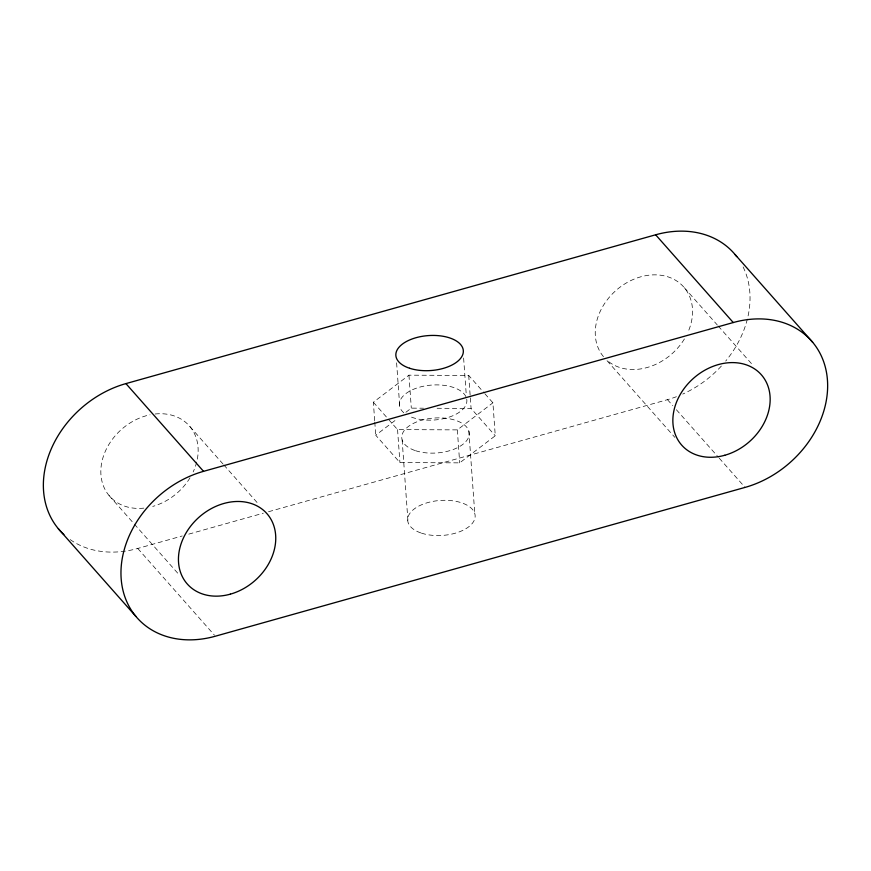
<?xml version="1.0" encoding="UTF-8"?>
<svg xmlns="http://www.w3.org/2000/svg" width="871" height="871" viewBox="0 0 871 871"><rect width="100%" height="100%" fill="white"/><g stroke="black" fill="none" stroke-linecap="round" stroke-linejoin="round"><path stroke-width="0.65" stroke-dasharray="4.36 3.27" d="M374.682 420.704L373.365 402.239L408.945 375.172L468.718 375.455L483.949 392.679M484.842 393.692L492.91 402.816L495.272 435.783L459.692 462.86L399.92 462.566L375.728 435.217L397.285 418.809M405.919 412.244L411.308 408.14L423.535 408.205M373.365 402.239L397.557 429.599L457.329 429.882L492.91 402.816M70.203 539.628A96.616 76.844 -41.5 0 0 137.749 548.458L182.213 535.97M188.757 534.13L263.303 513.193M268.54 511.723L667.469 399.658A96.616 76.844 -41.5 0 0 676.397 396.719M437.111 408.27L471.08 408.434L495.272 435.783M684.323 287.702L717.334 325.025M718.227 326.026L753.012 365.363M667.469 399.658L672.815 405.712M676.386 409.74L718.314 457.144M719.206 458.157L745.075 487.401M607.043 360.703L674.84 437.351M189.922 426.583L222.922 463.905M223.814 464.918L258.611 504.244M109.071 495.545L179.535 575.23M137.749 548.458L214.462 635.199M468.718 375.455L470.231 396.555M470.318 397.873L471.08 408.434M463.622 358.014L466.312 395.445M468.859 431.091L474.771 513.52M457.329 429.882L459.692 462.86M408.945 375.172L411.308 408.14M396.61 362.826L399.778 406.942M402.141 439.909L408.042 522.339M397.557 429.599L399.92 462.566M374.78 422.021L375.728 435.217M466.758 399.234A33.817 17.518 -4.1 0 1 447.052 417.786A33.817 17.518 -4.1 0 1 408.739 415.935M403.817 412.767A33.817 17.518 -4.1 0 1 422.021 386.539A33.817 17.518 -4.1 0 1 466.497 398.112M603.472 356.664A53.142 42.265 -41.5 0 1 640.653 276.847A53.142 42.265 -41.5 0 1 687.578 333.038M684.399 338.961A53.142 42.265 -41.5 0 1 606.891 360.191M743.115 266.951A96.616 76.844 -41.5 0 1 725.717 361.051M721.362 366.06A96.616 76.844 -41.5 0 1 682.722 394.084M155.158 413.997A53.142 42.265 -41.5 0 1 197.238 459.627M196.683 462.087A53.142 42.265 -41.5 0 1 193.166 471.919M189.998 477.841A53.142 42.265 -41.5 0 1 152.741 506.41M143.824 508.131A53.142 42.265 -41.5 0 1 100.927 468.674A53.142 42.265 -41.5 0 1 150.052 414.803M421.444 533.128A33.817 17.518 -4.1 0 0 474.956 518.093A33.817 17.518 -4.1 0 0 427.824 502.578A33.817 17.518 -4.1 0 0 421.444 533.128M415.532 450.699A33.817 17.518 -4.1 0 0 469.055 435.663A33.817 17.518 -4.1 0 0 421.923 420.149A33.817 17.518 -4.1 0 0 415.532 450.699"/><path stroke-width="1.31" d="M63.877 534.533A96.616 76.844 -41.5 0 1 50.496 450.699A96.616 76.844 -41.5 0 1 125.925 383.599L655.645 234.789A96.616 76.844 -41.5 0 1 736.724 256.607M203.531 471.342L733.251 322.542A96.616 76.844 -41.5 0 1 827.45 380.17A96.616 76.844 -41.5 0 1 745.075 487.401L215.355 636.211A96.616 76.844 -41.5 0 1 121.156 578.573A96.616 76.844 -41.5 0 1 203.531 471.342L125.925 383.599M735.059 254.528L812.665 342.281M655.645 234.789L733.251 322.542M58.335 528.719L135.941 616.472M409.62 368.259A33.817 17.518 -4.1 0 0 463.143 353.223A33.817 17.518 -4.1 0 0 416.011 337.708A33.817 17.518 -4.1 0 0 409.62 368.259M230.347 594.153A53.142 42.265 -41.5 0 0 267.528 514.336A53.142 42.265 -41.5 0 0 183.422 537.962A53.142 42.265 -41.5 0 0 230.347 594.153M724.759 455.272A53.142 42.265 -41.5 0 0 761.929 375.455A53.142 42.265 -41.5 0 0 677.834 399.081A53.142 42.265 -41.5 0 0 724.759 455.272"/></g></svg>
